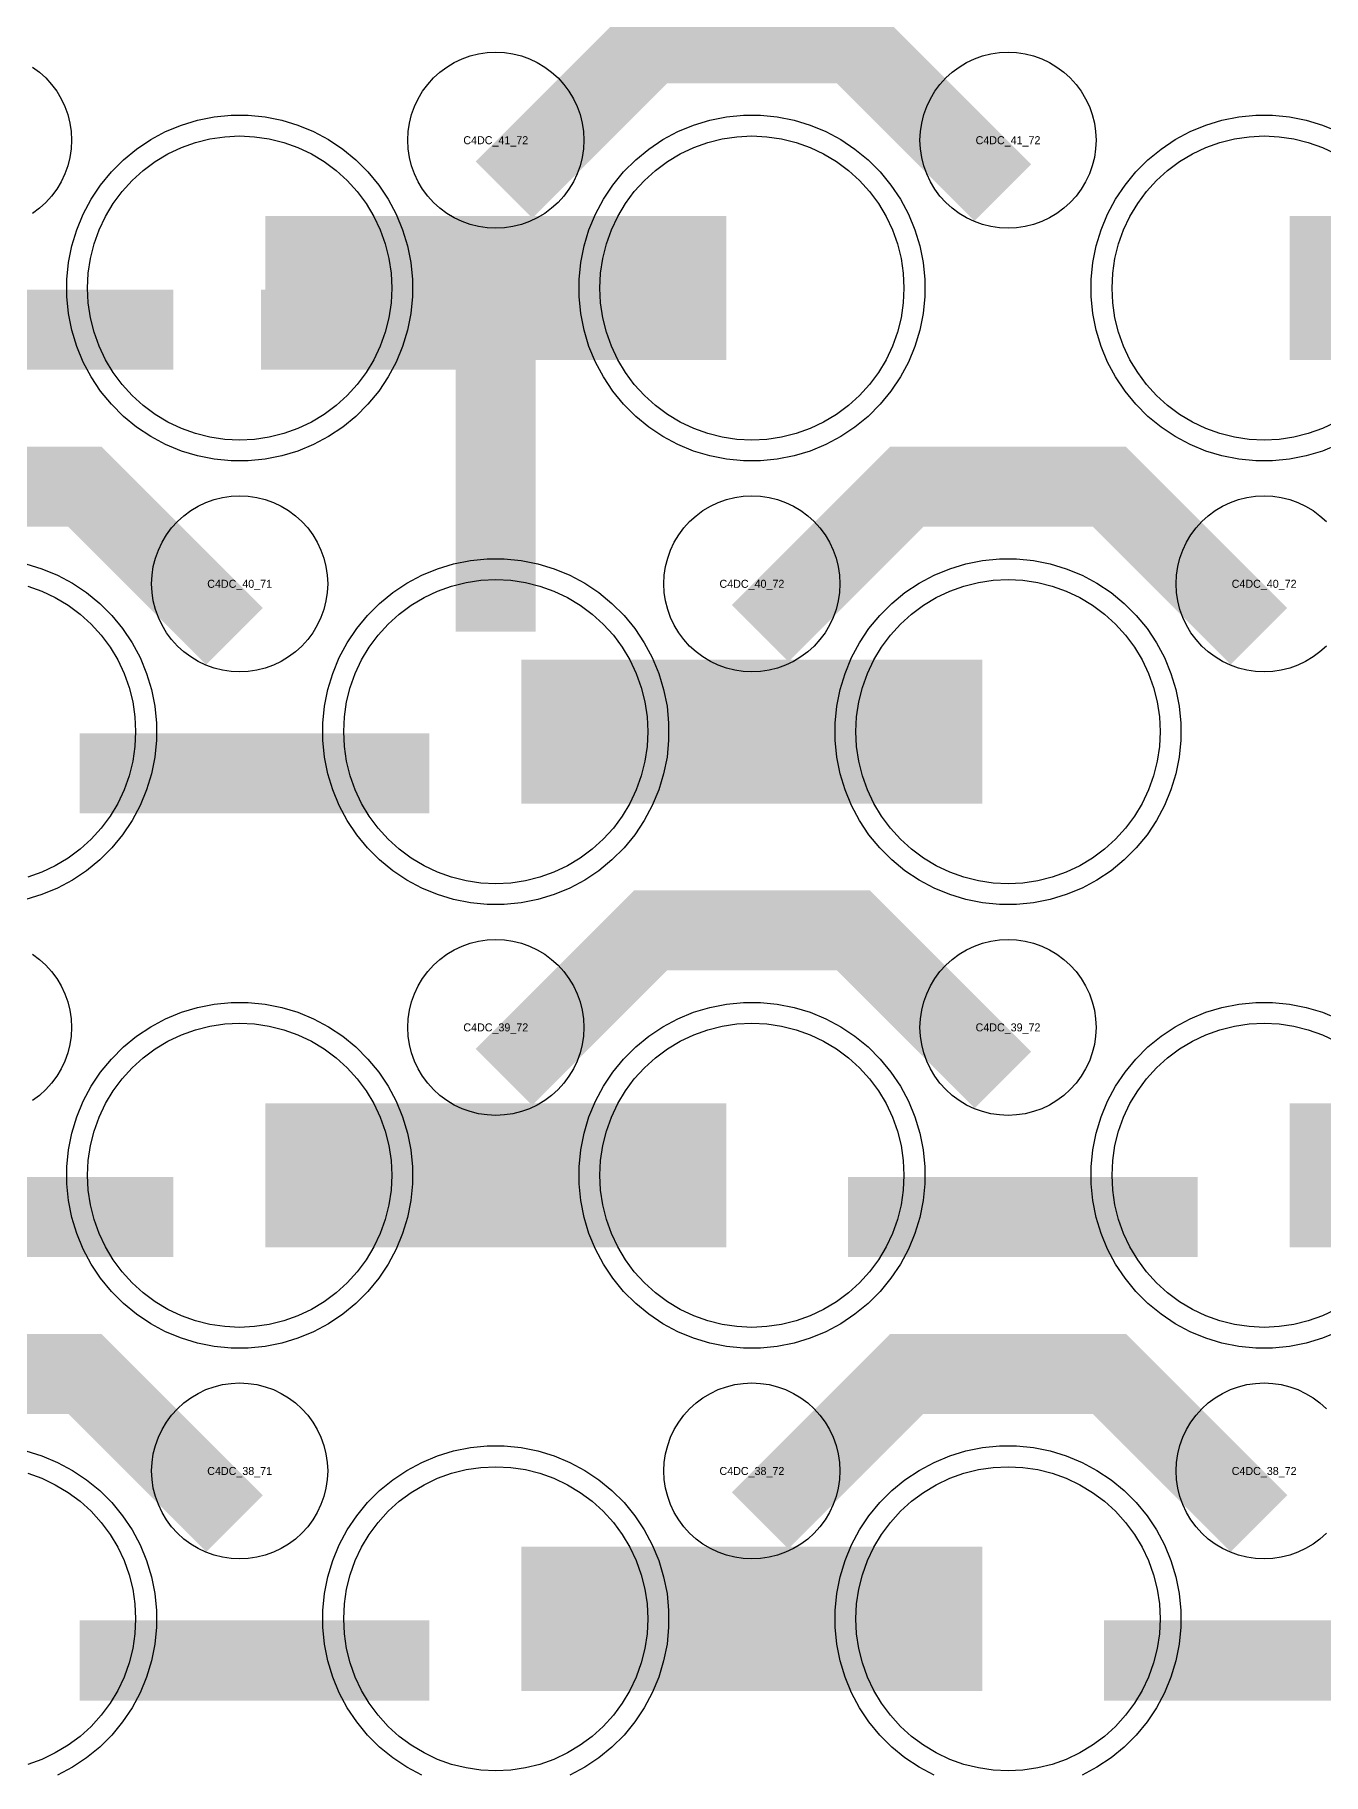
# Model space of a CAD drawing. Extents: x -11880 to 11880, y -14992 to 14992.
# Drawn here: x 10896 to 11298, y -9623 to -9079 of the extents above; entities that cross this region are included whole.
import ezdxf
from ezdxf.enums import TextEntityAlignment as Align

# ---------------------------------------------------------------- set-up
doc = ezdxf.new("R2010")
doc.units = 0
doc.header["$MEASUREMENT"] = 0
for name, color, linetype in [('GDS_775_DT_237', 138, 'CONTINUOUS'), ('RDL1_FS', 34, 'CONTINUOUS'), ('RDL_BS', 160, 'CONTINUOUS')]:
    doc.layers.add(name, color=color, linetype=linetype)

msp = doc.modelspace()

# ---------------------------------------------------------------- linework, layer by layer
at = {"layer": 'RDL1_FS'}
for points in [[(10960, -9205.944), (10955.343, -9205.715), (10950.732, -9205.031), (10946.209, -9203.899), (10941.819, -9202.327), (10937.605, -9200.335), (10933.605, -9197.937), (10929.86, -9195.159), (10926.406, -9192.029), (10923.276, -9188.575), (10920.498, -9184.83), (10918.1, -9180.83), (10916.108, -9176.616), (10914.536, -9172.226), (10913.404, -9167.703), (10912.72, -9163.092), (10912.491, -9158.435), (10912.72, -9153.778), (10913.404, -9149.167), (10914.536, -9144.644), (10916.108, -9140.254), (10918.1, -9136.04), (10920.498, -9132.04), (10923.276, -9128.295), (10926.406, -9124.841), (10929.86, -9121.711), (10933.605, -9118.933), (10937.605, -9116.535), (10941.819, -9114.543), (10946.209, -9112.971), (10950.732, -9111.839), (10955.343, -9111.155), (10960, -9110.926), (10964.657, -9111.155), (10969.268, -9111.839), (10973.791, -9112.971), (10978.181, -9114.543), (10982.395, -9116.535), (10986.395, -9118.933), (10990.14, -9121.711), (10993.594, -9124.841), (10996.724, -9128.295), (10999.502, -9132.04), (11001.9, -9136.04), (11003.892, -9140.254), (11005.464, -9144.644), (11006.596, -9149.167), (11007.28, -9153.778), (11007.509, -9158.435), (11007.28, -9163.092), (11006.596, -9167.703), (11005.464, -9172.226), (11003.892, -9176.616), (11001.9, -9180.83), (10999.502, -9184.83), (10996.724, -9188.575), (10993.594, -9192.029), (10990.14, -9195.159), (10986.395, -9197.937), (10982.395, -9200.335), (10978.181, -9202.327), (10973.791, -9203.899), (10969.268, -9205.031), (10964.657, -9205.715)], [(11120, -9205.944), (11115.343, -9205.715), (11110.732, -9205.031), (11106.209, -9203.899), (11101.819, -9202.327), (11097.605, -9200.335), (11093.605, -9197.937), (11089.86, -9195.159), (11086.406, -9192.029), (11083.276, -9188.575), (11080.498, -9184.83), (11078.1, -9180.83), (11076.108, -9176.616), (11074.536, -9172.226), (11073.404, -9167.703), (11072.72, -9163.092), (11072.491, -9158.435), (11072.72, -9153.778), (11073.404, -9149.167), (11074.536, -9144.644), (11076.108, -9140.254), (11078.1, -9136.04), (11080.498, -9132.04), (11083.276, -9128.295), (11086.406, -9124.841), (11089.86, -9121.711), (11093.605, -9118.933), (11097.605, -9116.535), (11101.819, -9114.543), (11106.209, -9112.971), (11110.732, -9111.839), (11115.343, -9111.155), (11120, -9110.926), (11124.657, -9111.155), (11129.268, -9111.839), (11133.791, -9112.971), (11138.181, -9114.543), (11142.395, -9116.535), (11146.395, -9118.933), (11150.14, -9121.711), (11153.594, -9124.841), (11156.724, -9128.295), (11159.502, -9132.04), (11161.9, -9136.04), (11163.892, -9140.254), (11165.464, -9144.644), (11166.596, -9149.167), (11167.28, -9153.778), (11167.509, -9158.435), (11167.28, -9163.092), (11166.596, -9167.703), (11165.464, -9172.226), (11163.892, -9176.616), (11161.9, -9180.83), (11159.502, -9184.83), (11156.724, -9188.575), (11153.594, -9192.029), (11150.14, -9195.159), (11146.395, -9197.937), (11142.395, -9200.335), (11138.181, -9202.327), (11133.791, -9203.899), (11129.268, -9205.031), (11124.657, -9205.715)], [(11040, -9344.509), (11035.343, -9344.28), (11030.732, -9343.596), (11026.209, -9342.464), (11021.819, -9340.892), (11017.605, -9338.9), (11013.605, -9336.502), (11009.86, -9333.724), (11006.406, -9330.594), (11003.276, -9327.14), (11000.498, -9323.395), (10998.1, -9319.395), (10996.108, -9315.181), (10994.536, -9310.791), (10993.404, -9306.268), (10992.72, -9301.657), (10992.491, -9297), (10992.72, -9292.343), (10993.404, -9287.732), (10994.536, -9283.209), (10996.108, -9278.819), (10998.1, -9274.605), (11000.498, -9270.605), (11003.276, -9266.86), (11006.406, -9263.406), (11009.86, -9260.276), (11013.605, -9257.498), (11017.605, -9255.1), (11021.819, -9253.108), (11026.209, -9251.536), (11030.732, -9250.404), (11035.343, -9249.72), (11040, -9249.491), (11044.657, -9249.72), (11049.268, -9250.404), (11053.791, -9251.536), (11058.181, -9253.108), (11062.395, -9255.1), (11066.395, -9257.498), (11070.14, -9260.276), (11073.594, -9263.406), (11076.724, -9266.86), (11079.502, -9270.605), (11081.9, -9274.605), (11083.892, -9278.819), (11085.464, -9283.209), (11086.596, -9287.732), (11087.28, -9292.343), (11087.509, -9297), (11087.28, -9301.657), (11086.596, -9306.268), (11085.464, -9310.791), (11083.892, -9315.181), (11081.9, -9319.395), (11079.502, -9323.395), (11076.724, -9327.14), (11073.594, -9330.594), (11070.14, -9333.724), (11066.395, -9336.502), (11062.395, -9338.9), (11058.181, -9340.892), (11053.791, -9342.464), (11049.268, -9343.596), (11044.657, -9344.28)], [(11200, -9344.509), (11195.343, -9344.28), (11190.732, -9343.596), (11186.209, -9342.464), (11181.819, -9340.892), (11177.605, -9338.9), (11173.605, -9336.502), (11169.86, -9333.724), (11166.406, -9330.594), (11163.276, -9327.14), (11160.498, -9323.395), (11158.1, -9319.395), (11156.108, -9315.181), (11154.536, -9310.791), (11153.404, -9306.268), (11152.72, -9301.657), (11152.491, -9297), (11152.72, -9292.343), (11153.404, -9287.732), (11154.536, -9283.209), (11156.108, -9278.819), (11158.1, -9274.605), (11160.498, -9270.605), (11163.276, -9266.86), (11166.406, -9263.406), (11169.86, -9260.276), (11173.605, -9257.498), (11177.605, -9255.1), (11181.819, -9253.108), (11186.209, -9251.536), (11190.732, -9250.404), (11195.343, -9249.72), (11200, -9249.491), (11204.657, -9249.72), (11209.268, -9250.404), (11213.791, -9251.536), (11218.181, -9253.108), (11222.395, -9255.1), (11226.395, -9257.498), (11230.14, -9260.276), (11233.594, -9263.406), (11236.724, -9266.86), (11239.502, -9270.605), (11241.9, -9274.605), (11243.892, -9278.819), (11245.464, -9283.209), (11246.596, -9287.732), (11247.28, -9292.343), (11247.509, -9297), (11247.28, -9301.657), (11246.596, -9306.268), (11245.464, -9310.791), (11243.892, -9315.181), (11241.9, -9319.395), (11239.502, -9323.395), (11236.724, -9327.14), (11233.594, -9330.594), (11230.14, -9333.724), (11226.395, -9336.502), (11222.395, -9338.9), (11218.181, -9340.892), (11213.791, -9342.464), (11209.268, -9343.596), (11204.657, -9344.28)]]:
    msp.add_lwpolyline(points, close=True, dxfattribs=at)
at = {"layer": 'RDL1_FS', "color": 241, "true_color": 0xf7abae}
for points in [[(11302.395, -9200.335), (11298.181, -9202.327), (11293.791, -9203.899), (11289.268, -9205.031), (11284.657, -9205.715), (11280, -9205.944), (11275.343, -9205.715), (11270.732, -9205.031), (11266.209, -9203.899), (11261.819, -9202.327), (11257.605, -9200.335), (11253.605, -9197.937), (11249.86, -9195.159), (11246.406, -9192.029), (11243.276, -9188.575), (11240.498, -9184.83), (11238.1, -9180.83), (11236.108, -9176.616), (11234.536, -9172.226), (11233.404, -9167.703), (11232.72, -9163.092), (11232.491, -9158.435), (11232.72, -9153.778), (11233.404, -9149.167), (11234.536, -9144.644), (11236.108, -9140.254), (11238.1, -9136.04), (11240.498, -9132.04), (11243.276, -9128.295), (11246.406, -9124.841), (11249.86, -9121.711), (11253.605, -9118.933), (11257.605, -9116.535), (11261.819, -9114.543), (11266.209, -9112.971), (11270.732, -9111.839), (11275.343, -9111.155), (11280, -9110.926), (11284.657, -9111.155), (11289.268, -9111.839), (11293.791, -9112.971), (11298.181, -9114.543), (11302.395, -9116.535)], [(11302.395, -9477.465), (11298.181, -9479.457), (11293.791, -9481.029), (11289.268, -9482.161), (11284.657, -9482.845), (11280, -9483.074), (11275.343, -9482.845), (11270.732, -9482.161), (11266.209, -9481.029), (11261.819, -9479.457), (11257.605, -9477.465), (11253.605, -9475.067), (11249.86, -9472.289), (11246.406, -9469.159), (11243.276, -9465.705), (11240.498, -9461.96), (11238.1, -9457.96), (11236.108, -9453.746), (11234.536, -9449.356), (11233.404, -9444.833), (11232.72, -9440.222), (11232.491, -9435.565), (11232.72, -9430.908), (11233.404, -9426.297), (11234.536, -9421.774), (11236.108, -9417.384), (11238.1, -9413.17), (11240.498, -9409.17), (11243.276, -9405.425), (11246.406, -9401.971), (11249.86, -9398.841), (11253.605, -9396.063), (11257.605, -9393.665), (11261.819, -9391.673), (11266.209, -9390.101), (11270.732, -9388.969), (11275.343, -9388.285), (11280, -9388.056), (11284.657, -9388.285), (11289.268, -9388.969), (11293.791, -9390.101), (11298.181, -9391.673), (11302.395, -9393.665)], [(10893.791, -9528.666), (10898.181, -9530.238), (10902.395, -9532.23), (10906.395, -9534.628), (10910.14, -9537.406), (10913.594, -9540.536), (10916.724, -9543.99), (10919.502, -9547.735), (10921.9, -9551.735), (10923.892, -9555.949), (10925.464, -9560.339), (10926.596, -9564.862), (10927.28, -9569.473), (10927.509, -9574.13), (10927.28, -9578.787), (10926.596, -9583.398), (10925.464, -9587.921), (10923.892, -9592.311), (10921.9, -9596.525), (10919.502, -9600.525), (10916.724, -9604.27), (10913.594, -9607.724), (10910.14, -9610.854), (10906.395, -9613.632), (10902.395, -9616.03), (10898.181, -9618.022), (10893.791, -9619.594)]]:
    msp.add_lwpolyline(points, dxfattribs=at)
at = {"layer": 'RDL1_FS'}
for points in [[(10968.002, -9158.435, 45, 45, 0), (11040.002, -9158.435, 45, 45, 0)], [(11040.002, -9158.435, 45, 45, 0), (11112.002, -9158.435, 45, 45, 0)], [(11048.002, -9297, 45, 45, 0), (11120.002, -9297, 45, 45, 0)], [(11120.002, -9297, 45, 45, 0), (11192.002, -9297, 45, 45, 0)]]:
    msp.add_lwpolyline(points, format="xyseb", dxfattribs=at)
at = {"layer": 'RDL1_FS', "color": 241, "true_color": 0xf7abae}
for points in [[(11288.002, -9158.435, 45, 45, 0), (11360.002, -9158.435, 45, 45, 0)], [(10968.002, -9435.565, 45, 45, 0), (11040.002, -9435.565, 45, 45, 0)], [(11040.002, -9435.565, 45, 45, 0), (11112.002, -9435.565, 45, 45, 0)], [(11288.002, -9435.565, 45, 45, 0), (11360.002, -9435.565, 45, 45, 0)], [(11048.002, -9574.13, 45, 45, 0), (11120.002, -9574.13, 45, 45, 0)], [(11120.002, -9574.13, 45, 45, 0), (11192.002, -9574.13, 45, 45, 0)]]:
    msp.add_lwpolyline(points, format="xyseb", dxfattribs=at)
at = {"layer": 'RDL1_FS'}
msp.add_lwpolyline([(10893.791, -9251.536), (10898.181, -9253.108), (10902.395, -9255.1), (10906.395, -9257.498), (10910.14, -9260.276), (10913.594, -9263.406), (10916.724, -9266.86), (10919.502, -9270.605), (10921.9, -9274.605), (10923.892, -9278.819), (10925.464, -9283.209), (10926.596, -9287.732), (10927.28, -9292.343), (10927.509, -9297), (10927.28, -9301.657), (10926.596, -9306.268), (10925.464, -9310.791), (10923.892, -9315.181), (10921.9, -9319.395), (10919.502, -9323.395), (10916.724, -9327.14), (10913.594, -9330.594), (10910.14, -9333.724), (10906.395, -9336.502), (10902.395, -9338.9), (10898.181, -9340.892), (10893.791, -9342.464)], dxfattribs=at)
at = {"layer": 'RDL1_FS', "color": 241, "true_color": 0xf7abae}
for points in [[(10960, -9483.074), (10955.343, -9482.845), (10950.732, -9482.161), (10946.209, -9481.029), (10941.819, -9479.457), (10937.605, -9477.465), (10933.605, -9475.067), (10929.86, -9472.289), (10926.406, -9469.159), (10923.276, -9465.705), (10920.498, -9461.96), (10918.1, -9457.96), (10916.108, -9453.746), (10914.536, -9449.356), (10913.404, -9444.833), (10912.72, -9440.222), (10912.491, -9435.565), (10912.72, -9430.908), (10913.404, -9426.297), (10914.536, -9421.774), (10916.108, -9417.384), (10918.1, -9413.17), (10920.498, -9409.17), (10923.276, -9405.425), (10926.406, -9401.971), (10929.86, -9398.841), (10933.605, -9396.063), (10937.605, -9393.665), (10941.819, -9391.673), (10946.209, -9390.101), (10950.732, -9388.969), (10955.343, -9388.285), (10960, -9388.056), (10964.657, -9388.285), (10969.268, -9388.969), (10973.791, -9390.101), (10978.181, -9391.673), (10982.395, -9393.665), (10986.395, -9396.063), (10990.14, -9398.841), (10993.594, -9401.971), (10996.724, -9405.425), (10999.502, -9409.17), (11001.9, -9413.17), (11003.892, -9417.384), (11005.464, -9421.774), (11006.596, -9426.297), (11007.28, -9430.908), (11007.509, -9435.565), (11007.28, -9440.222), (11006.596, -9444.833), (11005.464, -9449.356), (11003.892, -9453.746), (11001.9, -9457.96), (10999.502, -9461.96), (10996.724, -9465.705), (10993.594, -9469.159), (10990.14, -9472.289), (10986.395, -9475.067), (10982.395, -9477.465), (10978.181, -9479.457), (10973.791, -9481.029), (10969.268, -9482.161), (10964.657, -9482.845)], [(11120, -9483.074), (11115.343, -9482.845), (11110.732, -9482.161), (11106.209, -9481.029), (11101.819, -9479.457), (11097.605, -9477.465), (11093.605, -9475.067), (11089.86, -9472.289), (11086.406, -9469.159), (11083.276, -9465.705), (11080.498, -9461.96), (11078.1, -9457.96), (11076.108, -9453.746), (11074.536, -9449.356), (11073.404, -9444.833), (11072.72, -9440.222), (11072.491, -9435.565), (11072.72, -9430.908), (11073.404, -9426.297), (11074.536, -9421.774), (11076.108, -9417.384), (11078.1, -9413.17), (11080.498, -9409.17), (11083.276, -9405.425), (11086.406, -9401.971), (11089.86, -9398.841), (11093.605, -9396.063), (11097.605, -9393.665), (11101.819, -9391.673), (11106.209, -9390.101), (11110.732, -9388.969), (11115.343, -9388.285), (11120, -9388.056), (11124.657, -9388.285), (11129.268, -9388.969), (11133.791, -9390.101), (11138.181, -9391.673), (11142.395, -9393.665), (11146.395, -9396.063), (11150.14, -9398.841), (11153.594, -9401.971), (11156.724, -9405.425), (11159.502, -9409.17), (11161.9, -9413.17), (11163.892, -9417.384), (11165.464, -9421.774), (11166.596, -9426.297), (11167.28, -9430.908), (11167.509, -9435.565), (11167.28, -9440.222), (11166.596, -9444.833), (11165.464, -9449.356), (11163.892, -9453.746), (11161.9, -9457.96), (11159.502, -9461.96), (11156.724, -9465.705), (11153.594, -9469.159), (11150.14, -9472.289), (11146.395, -9475.067), (11142.395, -9477.465), (11138.181, -9479.457), (11133.791, -9481.029), (11129.268, -9482.161), (11124.657, -9482.845)], [(11040, -9621.639), (11035.343, -9621.41), (11030.732, -9620.726), (11026.209, -9619.594), (11021.819, -9618.022), (11017.605, -9616.03), (11013.605, -9613.632), (11009.86, -9610.854), (11006.406, -9607.724), (11003.276, -9604.27), (11000.498, -9600.525), (10998.1, -9596.525), (10996.108, -9592.311), (10994.536, -9587.921), (10993.404, -9583.398), (10992.72, -9578.787), (10992.491, -9574.13), (10992.72, -9569.473), (10993.404, -9564.862), (10994.536, -9560.339), (10996.108, -9555.949), (10998.1, -9551.735), (11000.498, -9547.735), (11003.276, -9543.99), (11006.406, -9540.536), (11009.86, -9537.406), (11013.605, -9534.628), (11017.605, -9532.23), (11021.819, -9530.238), (11026.209, -9528.666), (11030.732, -9527.534), (11035.343, -9526.85), (11040, -9526.621), (11044.657, -9526.85), (11049.268, -9527.534), (11053.791, -9528.666), (11058.181, -9530.238), (11062.395, -9532.23), (11066.395, -9534.628), (11070.14, -9537.406), (11073.594, -9540.536), (11076.724, -9543.99), (11079.502, -9547.735), (11081.9, -9551.735), (11083.892, -9555.949), (11085.464, -9560.339), (11086.596, -9564.862), (11087.28, -9569.473), (11087.509, -9574.13), (11087.28, -9578.787), (11086.596, -9583.398), (11085.464, -9587.921), (11083.892, -9592.311), (11081.9, -9596.525), (11079.502, -9600.525), (11076.724, -9604.27), (11073.594, -9607.724), (11070.14, -9610.854), (11066.395, -9613.632), (11062.395, -9616.03), (11058.181, -9618.022), (11053.791, -9619.594), (11049.268, -9620.726), (11044.657, -9621.41)], [(11200, -9621.639), (11195.343, -9621.41), (11190.732, -9620.726), (11186.209, -9619.594), (11181.819, -9618.022), (11177.605, -9616.03), (11173.605, -9613.632), (11169.86, -9610.854), (11166.406, -9607.724), (11163.276, -9604.27), (11160.498, -9600.525), (11158.1, -9596.525), (11156.108, -9592.311), (11154.536, -9587.921), (11153.404, -9583.398), (11152.72, -9578.787), (11152.491, -9574.13), (11152.72, -9569.473), (11153.404, -9564.862), (11154.536, -9560.339), (11156.108, -9555.949), (11158.1, -9551.735), (11160.498, -9547.735), (11163.276, -9543.99), (11166.406, -9540.536), (11169.86, -9537.406), (11173.605, -9534.628), (11177.605, -9532.23), (11181.819, -9530.238), (11186.209, -9528.666), (11190.732, -9527.534), (11195.343, -9526.85), (11200, -9526.621), (11204.657, -9526.85), (11209.268, -9527.534), (11213.791, -9528.666), (11218.181, -9530.238), (11222.395, -9532.23), (11226.395, -9534.628), (11230.14, -9537.406), (11233.594, -9540.536), (11236.724, -9543.99), (11239.502, -9547.735), (11241.9, -9551.735), (11243.892, -9555.949), (11245.464, -9560.339), (11246.596, -9564.862), (11247.28, -9569.473), (11247.509, -9574.13), (11247.28, -9578.787), (11246.596, -9583.398), (11245.464, -9587.921), (11243.892, -9592.311), (11241.9, -9596.525), (11239.502, -9600.525), (11236.724, -9604.27), (11233.594, -9607.724), (11230.14, -9610.854), (11226.395, -9613.632), (11222.395, -9616.03), (11218.181, -9618.022), (11213.791, -9619.594), (11209.268, -9620.726), (11204.657, -9621.41)]]:
    msp.add_lwpolyline(points, close=True, dxfattribs=at)
at = {"layer": 'RDL_BS'}
for points in [[(11042.562, -9127.749, 25, 25, 0), (11088.377, -9081.934, 25, 25, 0), (11121.93, -9081.934, 25, 25, 0)], [(11198.401, -9128.648, 25, 25, 0), (11151.687, -9081.934, 25, 25, 0), (11121.929, -9081.934, 25, 25, 0)], [(11040, -9265.735, 25, 25, 0), (11040, -9158.958, 25, 25, 0)], [(11040, -9265.735, 25, 25, 0), (11040, -9158.958, 25, 25, 0)], [(10830.016, -9171.448, 25, 25, 0), (10939.281, -9171.448, 25, 25, 0)], [(11052.5, -9171.458, 25, 25, 0), (10966.667, -9171.458, 25, 25, 0)], [(11052.5, -9171.458, 25, 25, 0), (10987.833, -9171.458, 25, 25, 0)], [(10958.401, -9267.213, 25, 25, 0), (10911.687, -9220.499, 25, 25, 0), (10881.929, -9220.499, 25, 25, 0)], [(11122.562, -9266.314, 25, 25, 0), (11168.377, -9220.499, 25, 25, 0), (11201.93, -9220.499, 25, 25, 0)], [(11278.401, -9267.213, 25, 25, 0), (11231.687, -9220.499, 25, 25, 0), (11201.929, -9220.499, 25, 25, 0)], [(10910.016, -9310.013, 25, 25, 0), (11019.281, -9310.013, 25, 25, 0)], [(11042.562, -9404.879, 25, 25, 0), (11088.377, -9359.064, 25, 25, 0), (11121.93, -9359.064, 25, 25, 0)], [(11198.401, -9405.778, 25, 25, 0), (11151.687, -9359.064, 25, 25, 0), (11121.929, -9359.064, 25, 25, 0)], [(10958.401, -9544.343, 25, 25, 0), (10911.687, -9497.629, 25, 25, 0), (10881.929, -9497.629, 25, 25, 0)], [(11122.562, -9543.444, 25, 25, 0), (11168.377, -9497.629, 25, 25, 0), (11201.93, -9497.629, 25, 25, 0)], [(11278.401, -9544.343, 25, 25, 0), (11231.687, -9497.629, 25, 25, 0), (11201.929, -9497.629, 25, 25, 0)]]:
    msp.add_lwpolyline(points, format="xyseb", dxfattribs=at)
for points in [[(11040, -9139.741), (11037.307, -9139.609), (11034.635, -9139.213), (11032.016, -9138.556), (11029.481, -9137.649), (11027.044, -9136.497), (11024.72, -9135.104), (11022.557, -9133.501), (11020.558, -9131.689), (11018.746, -9129.69), (11017.143, -9127.527), (11015.75, -9125.203), (11014.598, -9122.766), (11013.691, -9120.231), (11013.034, -9117.612), (11012.638, -9114.94), (11012.506, -9112.247), (11012.638, -9109.554), (11013.034, -9106.882), (11013.691, -9104.263), (11014.598, -9101.728), (11015.75, -9099.291), (11017.143, -9096.967), (11018.746, -9094.804), (11020.558, -9092.805), (11022.557, -9090.993), (11024.72, -9089.39), (11027.044, -9087.997), (11029.481, -9086.845), (11032.016, -9085.938), (11034.635, -9085.281), (11037.307, -9084.885), (11040, -9084.753), (11042.693, -9084.885), (11045.365, -9085.281), (11047.984, -9085.938), (11050.519, -9086.845), (11052.956, -9087.997), (11055.28, -9089.39), (11057.443, -9090.993), (11059.442, -9092.805), (11061.254, -9094.804), (11062.857, -9096.967), (11064.25, -9099.291), (11065.402, -9101.728), (11066.309, -9104.263), (11066.966, -9106.882), (11067.362, -9109.554), (11067.494, -9112.247), (11067.362, -9114.94), (11066.966, -9117.612), (11066.309, -9120.231), (11065.402, -9122.766), (11064.25, -9125.203), (11062.857, -9127.527), (11061.254, -9129.69), (11059.442, -9131.689), (11057.443, -9133.501), (11055.28, -9135.104), (11052.956, -9136.497), (11050.519, -9137.649), (11047.984, -9138.556), (11045.365, -9139.213), (11042.693, -9139.609)], [(11200, -9139.741), (11197.307, -9139.609), (11194.635, -9139.213), (11192.016, -9138.556), (11189.481, -9137.649), (11187.044, -9136.497), (11184.72, -9135.104), (11182.557, -9133.501), (11180.558, -9131.689), (11178.746, -9129.69), (11177.143, -9127.527), (11175.75, -9125.203), (11174.598, -9122.766), (11173.691, -9120.231), (11173.034, -9117.612), (11172.638, -9114.94), (11172.506, -9112.247), (11172.638, -9109.554), (11173.034, -9106.882), (11173.691, -9104.263), (11174.598, -9101.728), (11175.75, -9099.291), (11177.143, -9096.967), (11178.746, -9094.804), (11180.558, -9092.805), (11182.557, -9090.993), (11184.72, -9089.39), (11187.044, -9087.997), (11189.481, -9086.845), (11192.016, -9085.938), (11194.635, -9085.281), (11197.307, -9084.885), (11200, -9084.753), (11202.693, -9084.885), (11205.365, -9085.281), (11207.984, -9085.938), (11210.519, -9086.845), (11212.956, -9087.997), (11215.28, -9089.39), (11217.443, -9090.993), (11219.442, -9092.805), (11221.254, -9094.804), (11222.857, -9096.967), (11224.25, -9099.291), (11225.402, -9101.728), (11226.309, -9104.263), (11226.966, -9106.882), (11227.362, -9109.554), (11227.494, -9112.247), (11227.362, -9114.94), (11226.966, -9117.612), (11226.309, -9120.231), (11225.402, -9122.766), (11224.25, -9125.203), (11222.857, -9127.527), (11221.254, -9129.69), (11219.442, -9131.689), (11217.443, -9133.501), (11215.28, -9135.104), (11212.956, -9136.497), (11210.519, -9137.649), (11207.984, -9138.556), (11205.365, -9139.213), (11202.693, -9139.609)], [(10957.356, -9212.435), (10952.062, -9211.918), (10946.835, -9210.872), (10941.795, -9209.341), (10936.885, -9207.31), (10932.223, -9204.818), (10927.809, -9201.871), (10923.708, -9198.509), (10919.926, -9194.727), (10916.564, -9190.626), (10913.617, -9186.212), (10911.125, -9181.55), (10909.094, -9176.64), (10907.563, -9171.6), (10906.517, -9166.373), (10906, -9161.079), (10906, -9155.791), (10906.517, -9150.497), (10907.563, -9145.27), (10909.094, -9140.23), (10911.125, -9135.32), (10913.617, -9130.658), (10916.564, -9126.244), (10919.926, -9122.143), (10923.708, -9118.361), (10927.809, -9114.999), (10932.223, -9112.052), (10936.885, -9109.56), (10941.795, -9107.529), (10946.835, -9105.998), (10952.062, -9104.952), (10957.356, -9104.435), (10962.644, -9104.435), (10967.938, -9104.952), (10973.165, -9105.998), (10978.205, -9107.529), (10983.115, -9109.56), (10987.777, -9112.052), (10992.191, -9114.999), (10996.292, -9118.361), (11000.074, -9122.143), (11003.436, -9126.244), (11006.383, -9130.658), (11008.875, -9135.32), (11010.906, -9140.23), (11012.437, -9145.27), (11013.483, -9150.497), (11014, -9155.791), (11014, -9161.079), (11013.483, -9166.373), (11012.437, -9171.6), (11010.906, -9176.64), (11008.875, -9181.55), (11006.383, -9186.212), (11003.436, -9190.626), (11000.074, -9194.727), (10996.292, -9198.509), (10992.191, -9201.871), (10987.777, -9204.818), (10983.115, -9207.31), (10978.205, -9209.341), (10973.165, -9210.872), (10967.938, -9211.918), (10962.644, -9212.435)], [(11117.356, -9212.435), (11112.062, -9211.918), (11106.835, -9210.872), (11101.795, -9209.341), (11096.885, -9207.31), (11092.223, -9204.818), (11087.809, -9201.871), (11083.708, -9198.509), (11079.926, -9194.727), (11076.564, -9190.626), (11073.617, -9186.212), (11071.125, -9181.55), (11069.094, -9176.64), (11067.563, -9171.6), (11066.517, -9166.373), (11066, -9161.079), (11066, -9155.791), (11066.517, -9150.497), (11067.563, -9145.27), (11069.094, -9140.23), (11071.125, -9135.32), (11073.617, -9130.658), (11076.564, -9126.244), (11079.926, -9122.143), (11083.708, -9118.361), (11087.809, -9114.999), (11092.223, -9112.052), (11096.885, -9109.56), (11101.795, -9107.529), (11106.835, -9105.998), (11112.062, -9104.952), (11117.356, -9104.435), (11122.644, -9104.435), (11127.938, -9104.952), (11133.165, -9105.998), (11138.205, -9107.529), (11143.115, -9109.56), (11147.777, -9112.052), (11152.191, -9114.999), (11156.292, -9118.361), (11160.074, -9122.143), (11163.436, -9126.244), (11166.383, -9130.658), (11168.875, -9135.32), (11170.906, -9140.23), (11172.437, -9145.27), (11173.483, -9150.497), (11174, -9155.791), (11174, -9161.079), (11173.483, -9166.373), (11172.437, -9171.6), (11170.906, -9176.64), (11168.875, -9181.55), (11166.383, -9186.212), (11163.436, -9190.626), (11160.074, -9194.727), (11156.292, -9198.509), (11152.191, -9201.871), (11147.777, -9204.818), (11143.115, -9207.31), (11138.205, -9209.341), (11133.165, -9210.872), (11127.938, -9211.918), (11122.644, -9212.435)], [(10960, -9278.306), (10957.307, -9278.174), (10954.635, -9277.778), (10952.016, -9277.121), (10949.481, -9276.214), (10947.044, -9275.062), (10944.72, -9273.669), (10942.557, -9272.066), (10940.558, -9270.254), (10938.746, -9268.255), (10937.143, -9266.092), (10935.75, -9263.768), (10934.598, -9261.331), (10933.691, -9258.796), (10933.034, -9256.177), (10932.638, -9253.505), (10932.506, -9250.812), (10932.638, -9248.119), (10933.034, -9245.447), (10933.691, -9242.828), (10934.598, -9240.293), (10935.75, -9237.856), (10937.143, -9235.532), (10938.746, -9233.369), (10940.558, -9231.37), (10942.557, -9229.558), (10944.72, -9227.955), (10947.044, -9226.562), (10949.481, -9225.41), (10952.016, -9224.503), (10954.635, -9223.846), (10957.307, -9223.45), (10960, -9223.318), (10962.693, -9223.45), (10965.365, -9223.846), (10967.984, -9224.503), (10970.519, -9225.41), (10972.956, -9226.562), (10975.28, -9227.955), (10977.443, -9229.558), (10979.442, -9231.37), (10981.254, -9233.369), (10982.857, -9235.532), (10984.25, -9237.856), (10985.402, -9240.293), (10986.309, -9242.828), (10986.966, -9245.447), (10987.362, -9248.119), (10987.494, -9250.812), (10987.362, -9253.505), (10986.966, -9256.177), (10986.309, -9258.796), (10985.402, -9261.331), (10984.25, -9263.768), (10982.857, -9266.092), (10981.254, -9268.255), (10979.442, -9270.254), (10977.443, -9272.066), (10975.28, -9273.669), (10972.956, -9275.062), (10970.519, -9276.214), (10967.984, -9277.121), (10965.365, -9277.778), (10962.693, -9278.174)], [(11120, -9278.306), (11117.307, -9278.174), (11114.635, -9277.778), (11112.016, -9277.121), (11109.481, -9276.214), (11107.044, -9275.062), (11104.72, -9273.669), (11102.557, -9272.066), (11100.558, -9270.254), (11098.746, -9268.255), (11097.143, -9266.092), (11095.75, -9263.768), (11094.598, -9261.331), (11093.691, -9258.796), (11093.034, -9256.177), (11092.638, -9253.505), (11092.506, -9250.812), (11092.638, -9248.119), (11093.034, -9245.447), (11093.691, -9242.828), (11094.598, -9240.293), (11095.75, -9237.856), (11097.143, -9235.532), (11098.746, -9233.369), (11100.558, -9231.37), (11102.557, -9229.558), (11104.72, -9227.955), (11107.044, -9226.562), (11109.481, -9225.41), (11112.016, -9224.503), (11114.635, -9223.846), (11117.307, -9223.45), (11120, -9223.318), (11122.693, -9223.45), (11125.365, -9223.846), (11127.984, -9224.503), (11130.519, -9225.41), (11132.956, -9226.562), (11135.28, -9227.955), (11137.443, -9229.558), (11139.442, -9231.37), (11141.254, -9233.369), (11142.857, -9235.532), (11144.25, -9237.856), (11145.402, -9240.293), (11146.309, -9242.828), (11146.966, -9245.447), (11147.362, -9248.119), (11147.494, -9250.812), (11147.362, -9253.505), (11146.966, -9256.177), (11146.309, -9258.796), (11145.402, -9261.331), (11144.25, -9263.768), (11142.857, -9266.092), (11141.254, -9268.255), (11139.442, -9270.254), (11137.443, -9272.066), (11135.28, -9273.669), (11132.956, -9275.062), (11130.519, -9276.214), (11127.984, -9277.121), (11125.365, -9277.778), (11122.693, -9278.174)], [(11037.356, -9351), (11032.062, -9350.483), (11026.835, -9349.437), (11021.795, -9347.906), (11016.885, -9345.875), (11012.223, -9343.383), (11007.809, -9340.436), (11003.708, -9337.074), (10999.926, -9333.292), (10996.564, -9329.191), (10993.617, -9324.777), (10991.125, -9320.115), (10989.094, -9315.205), (10987.563, -9310.165), (10986.517, -9304.938), (10986, -9299.644), (10986, -9294.356), (10986.517, -9289.062), (10987.563, -9283.835), (10989.094, -9278.795), (10991.125, -9273.885), (10993.617, -9269.223), (10996.564, -9264.809), (10999.926, -9260.708), (11003.708, -9256.926), (11007.809, -9253.564), (11012.223, -9250.617), (11016.885, -9248.125), (11021.795, -9246.094), (11026.835, -9244.563), (11032.062, -9243.517), (11037.356, -9243), (11042.644, -9243), (11047.938, -9243.517), (11053.165, -9244.563), (11058.205, -9246.094), (11063.115, -9248.125), (11067.777, -9250.617), (11072.191, -9253.564), (11076.292, -9256.926), (11080.074, -9260.708), (11083.436, -9264.809), (11086.383, -9269.223), (11088.875, -9273.885), (11090.906, -9278.795), (11092.437, -9283.835), (11093.483, -9289.062), (11094, -9294.356), (11094, -9299.644), (11093.483, -9304.938), (11092.437, -9310.165), (11090.906, -9315.205), (11088.875, -9320.115), (11086.383, -9324.777), (11083.436, -9329.191), (11080.074, -9333.292), (11076.292, -9337.074), (11072.191, -9340.436), (11067.777, -9343.383), (11063.115, -9345.875), (11058.205, -9347.906), (11053.165, -9349.437), (11047.938, -9350.483), (11042.644, -9351)], [(11197.356, -9351), (11192.062, -9350.483), (11186.835, -9349.437), (11181.795, -9347.906), (11176.885, -9345.875), (11172.223, -9343.383), (11167.809, -9340.436), (11163.708, -9337.074), (11159.926, -9333.292), (11156.564, -9329.191), (11153.617, -9324.777), (11151.125, -9320.115), (11149.094, -9315.205), (11147.563, -9310.165), (11146.517, -9304.938), (11146, -9299.644), (11146, -9294.356), (11146.517, -9289.062), (11147.563, -9283.835), (11149.094, -9278.795), (11151.125, -9273.885), (11153.617, -9269.223), (11156.564, -9264.809), (11159.926, -9260.708), (11163.708, -9256.926), (11167.809, -9253.564), (11172.223, -9250.617), (11176.885, -9248.125), (11181.795, -9246.094), (11186.835, -9244.563), (11192.062, -9243.517), (11197.356, -9243), (11202.644, -9243), (11207.938, -9243.517), (11213.165, -9244.563), (11218.205, -9246.094), (11223.115, -9248.125), (11227.777, -9250.617), (11232.191, -9253.564), (11236.292, -9256.926), (11240.074, -9260.708), (11243.436, -9264.809), (11246.383, -9269.223), (11248.875, -9273.885), (11250.906, -9278.795), (11252.437, -9283.835), (11253.483, -9289.062), (11254, -9294.356), (11254, -9299.644), (11253.483, -9304.938), (11252.437, -9310.165), (11250.906, -9315.205), (11248.875, -9320.115), (11246.383, -9324.777), (11243.436, -9329.191), (11240.074, -9333.292), (11236.292, -9337.074), (11232.191, -9340.436), (11227.777, -9343.383), (11223.115, -9345.875), (11218.205, -9347.906), (11213.165, -9349.437), (11207.938, -9350.483), (11202.644, -9351)], [(11040, -9416.871), (11037.307, -9416.739), (11034.635, -9416.343), (11032.016, -9415.686), (11029.481, -9414.779), (11027.044, -9413.627), (11024.72, -9412.234), (11022.557, -9410.631), (11020.558, -9408.819), (11018.746, -9406.82), (11017.143, -9404.657), (11015.75, -9402.333), (11014.598, -9399.896), (11013.691, -9397.361), (11013.034, -9394.742), (11012.638, -9392.07), (11012.506, -9389.377), (11012.638, -9386.684), (11013.034, -9384.012), (11013.691, -9381.393), (11014.598, -9378.858), (11015.75, -9376.421), (11017.143, -9374.097), (11018.746, -9371.934), (11020.558, -9369.935), (11022.557, -9368.123), (11024.72, -9366.52), (11027.044, -9365.127), (11029.481, -9363.975), (11032.016, -9363.068), (11034.635, -9362.411), (11037.307, -9362.015), (11040, -9361.883), (11042.693, -9362.015), (11045.365, -9362.411), (11047.984, -9363.068), (11050.519, -9363.975), (11052.956, -9365.127), (11055.28, -9366.52), (11057.443, -9368.123), (11059.442, -9369.935), (11061.254, -9371.934), (11062.857, -9374.097), (11064.25, -9376.421), (11065.402, -9378.858), (11066.309, -9381.393), (11066.966, -9384.012), (11067.362, -9386.684), (11067.494, -9389.377), (11067.362, -9392.07), (11066.966, -9394.742), (11066.309, -9397.361), (11065.402, -9399.896), (11064.25, -9402.333), (11062.857, -9404.657), (11061.254, -9406.82), (11059.442, -9408.819), (11057.443, -9410.631), (11055.28, -9412.234), (11052.956, -9413.627), (11050.519, -9414.779), (11047.984, -9415.686), (11045.365, -9416.343), (11042.693, -9416.739)], [(11200, -9416.871), (11197.307, -9416.739), (11194.635, -9416.343), (11192.016, -9415.686), (11189.481, -9414.779), (11187.044, -9413.627), (11184.72, -9412.234), (11182.557, -9410.631), (11180.558, -9408.819), (11178.746, -9406.82), (11177.143, -9404.657), (11175.75, -9402.333), (11174.598, -9399.896), (11173.691, -9397.361), (11173.034, -9394.742), (11172.638, -9392.07), (11172.506, -9389.377), (11172.638, -9386.684), (11173.034, -9384.012), (11173.691, -9381.393), (11174.598, -9378.858), (11175.75, -9376.421), (11177.143, -9374.097), (11178.746, -9371.934), (11180.558, -9369.935), (11182.557, -9368.123), (11184.72, -9366.52), (11187.044, -9365.127), (11189.481, -9363.975), (11192.016, -9363.068), (11194.635, -9362.411), (11197.307, -9362.015), (11200, -9361.883), (11202.693, -9362.015), (11205.365, -9362.411), (11207.984, -9363.068), (11210.519, -9363.975), (11212.956, -9365.127), (11215.28, -9366.52), (11217.443, -9368.123), (11219.442, -9369.935), (11221.254, -9371.934), (11222.857, -9374.097), (11224.25, -9376.421), (11225.402, -9378.858), (11226.309, -9381.393), (11226.966, -9384.012), (11227.362, -9386.684), (11227.494, -9389.377), (11227.362, -9392.07), (11226.966, -9394.742), (11226.309, -9397.361), (11225.402, -9399.896), (11224.25, -9402.333), (11222.857, -9404.657), (11221.254, -9406.82), (11219.442, -9408.819), (11217.443, -9410.631), (11215.28, -9412.234), (11212.956, -9413.627), (11210.519, -9414.779), (11207.984, -9415.686), (11205.365, -9416.343), (11202.693, -9416.739)], [(10960, -9555.436), (10957.307, -9555.304), (10954.635, -9554.908), (10952.016, -9554.251), (10949.481, -9553.344), (10947.044, -9552.192), (10944.72, -9550.799), (10942.557, -9549.196), (10940.558, -9547.384), (10938.746, -9545.385), (10937.143, -9543.222), (10935.75, -9540.898), (10934.598, -9538.461), (10933.691, -9535.926), (10933.034, -9533.307), (10932.638, -9530.635), (10932.506, -9527.942), (10932.638, -9525.249), (10933.034, -9522.577), (10933.691, -9519.958), (10934.598, -9517.423), (10935.75, -9514.986), (10937.143, -9512.662), (10938.746, -9510.499), (10940.558, -9508.5), (10942.557, -9506.688), (10944.72, -9505.085), (10947.044, -9503.692), (10949.481, -9502.54), (10952.016, -9501.633), (10954.635, -9500.976), (10957.307, -9500.58), (10960, -9500.448), (10962.693, -9500.58), (10965.365, -9500.976), (10967.984, -9501.633), (10970.519, -9502.54), (10972.956, -9503.692), (10975.28, -9505.085), (10977.443, -9506.688), (10979.442, -9508.5), (10981.254, -9510.499), (10982.857, -9512.662), (10984.25, -9514.986), (10985.402, -9517.423), (10986.309, -9519.958), (10986.966, -9522.577), (10987.362, -9525.249), (10987.494, -9527.942), (10987.362, -9530.635), (10986.966, -9533.307), (10986.309, -9535.926), (10985.402, -9538.461), (10984.25, -9540.898), (10982.857, -9543.222), (10981.254, -9545.385), (10979.442, -9547.384), (10977.443, -9549.196), (10975.28, -9550.799), (10972.956, -9552.192), (10970.519, -9553.344), (10967.984, -9554.251), (10965.365, -9554.908), (10962.693, -9555.304)], [(11120, -9555.436), (11117.307, -9555.304), (11114.635, -9554.908), (11112.016, -9554.251), (11109.481, -9553.344), (11107.044, -9552.192), (11104.72, -9550.799), (11102.557, -9549.196), (11100.558, -9547.384), (11098.746, -9545.385), (11097.143, -9543.222), (11095.75, -9540.898), (11094.598, -9538.461), (11093.691, -9535.926), (11093.034, -9533.307), (11092.638, -9530.635), (11092.506, -9527.942), (11092.638, -9525.249), (11093.034, -9522.577), (11093.691, -9519.958), (11094.598, -9517.423), (11095.75, -9514.986), (11097.143, -9512.662), (11098.746, -9510.499), (11100.558, -9508.5), (11102.557, -9506.688), (11104.72, -9505.085), (11107.044, -9503.692), (11109.481, -9502.54), (11112.016, -9501.633), (11114.635, -9500.976), (11117.307, -9500.58), (11120, -9500.448), (11122.693, -9500.58), (11125.365, -9500.976), (11127.984, -9501.633), (11130.519, -9502.54), (11132.956, -9503.692), (11135.28, -9505.085), (11137.443, -9506.688), (11139.442, -9508.5), (11141.254, -9510.499), (11142.857, -9512.662), (11144.25, -9514.986), (11145.402, -9517.423), (11146.309, -9519.958), (11146.966, -9522.577), (11147.362, -9525.249), (11147.494, -9527.942), (11147.362, -9530.635), (11146.966, -9533.307), (11146.309, -9535.926), (11145.402, -9538.461), (11144.25, -9540.898), (11142.857, -9543.222), (11141.254, -9545.385), (11139.442, -9547.384), (11137.443, -9549.196), (11135.28, -9550.799), (11132.956, -9552.192), (11130.519, -9553.344), (11127.984, -9554.251), (11125.365, -9554.908), (11122.693, -9555.304)]]:
    msp.add_lwpolyline(points, close=True, dxfattribs=at)
for points in [[(10895.28, -9089.39), (10897.443, -9090.993), (10899.442, -9092.805), (10901.254, -9094.804), (10902.857, -9096.967), (10904.25, -9099.291), (10905.402, -9101.728), (10906.309, -9104.263), (10906.966, -9106.882), (10907.362, -9109.554), (10907.494, -9112.247), (10907.362, -9114.94), (10906.966, -9117.612), (10906.309, -9120.231), (10905.402, -9122.766), (10904.25, -9125.203), (10902.857, -9127.527), (10901.254, -9129.69), (10899.442, -9131.689), (10897.443, -9133.501), (10895.28, -9135.104)], [(11299.442, -9270.254), (11297.443, -9272.066), (11295.28, -9273.669), (11292.956, -9275.062), (11290.519, -9276.214), (11287.984, -9277.121), (11285.365, -9277.778), (11282.693, -9278.174), (11280, -9278.306), (11277.307, -9278.174), (11274.635, -9277.778), (11272.016, -9277.121), (11269.481, -9276.214), (11267.044, -9275.062), (11264.72, -9273.669), (11262.557, -9272.066), (11260.558, -9270.254), (11258.746, -9268.255), (11257.143, -9266.092), (11255.75, -9263.768), (11254.598, -9261.331), (11253.691, -9258.796), (11253.034, -9256.177), (11252.638, -9253.505), (11252.506, -9250.812), (11252.638, -9248.119), (11253.034, -9245.447), (11253.691, -9242.828), (11254.598, -9240.293), (11255.75, -9237.856), (11257.143, -9235.532), (11258.746, -9233.369), (11260.558, -9231.37), (11262.557, -9229.558), (11264.72, -9227.955), (11267.044, -9226.562), (11269.481, -9225.41), (11272.016, -9224.503), (11274.635, -9223.846), (11277.307, -9223.45), (11280, -9223.318), (11282.693, -9223.45), (11285.365, -9223.846), (11287.984, -9224.503), (11290.519, -9225.41), (11292.956, -9226.562), (11295.28, -9227.955), (11297.443, -9229.558), (11299.442, -9231.37)], [(10893.165, -9244.563), (10898.205, -9246.094), (10903.115, -9248.125), (10907.777, -9250.617), (10912.191, -9253.564), (10916.292, -9256.926), (10920.074, -9260.708), (10923.436, -9264.809), (10926.383, -9269.223), (10928.875, -9273.885), (10930.906, -9278.795), (10932.437, -9283.835), (10933.483, -9289.062), (10934, -9294.356), (10934, -9299.644), (10933.483, -9304.938), (10932.437, -9310.165), (10930.906, -9315.205), (10928.875, -9320.115), (10926.383, -9324.777), (10923.436, -9329.191), (10920.074, -9333.292), (10916.292, -9337.074), (10912.191, -9340.436), (10907.777, -9343.383), (10903.115, -9345.875), (10898.205, -9347.906), (10893.165, -9349.437)], [(10895.28, -9366.52), (10897.443, -9368.123), (10899.442, -9369.935), (10901.254, -9371.934), (10902.857, -9374.097), (10904.25, -9376.421), (10905.402, -9378.858), (10906.309, -9381.393), (10906.966, -9384.012), (10907.362, -9386.684), (10907.494, -9389.377), (10907.362, -9392.07), (10906.966, -9394.742), (10906.309, -9397.361), (10905.402, -9399.896), (10904.25, -9402.333), (10902.857, -9404.657), (10901.254, -9406.82), (10899.442, -9408.819), (10897.443, -9410.631), (10895.28, -9412.234)], [(11299.442, -9547.384), (11297.443, -9549.196), (11295.28, -9550.799), (11292.956, -9552.192), (11290.519, -9553.344), (11287.984, -9554.251), (11285.365, -9554.908), (11282.693, -9555.304), (11280, -9555.436), (11277.307, -9555.304), (11274.635, -9554.908), (11272.016, -9554.251), (11269.481, -9553.344), (11267.044, -9552.192), (11264.72, -9550.799), (11262.557, -9549.196), (11260.558, -9547.384), (11258.746, -9545.385), (11257.143, -9543.222), (11255.75, -9540.898), (11254.598, -9538.461), (11253.691, -9535.926), (11253.034, -9533.307), (11252.638, -9530.635), (11252.506, -9527.942), (11252.638, -9525.249), (11253.034, -9522.577), (11253.691, -9519.958), (11254.598, -9517.423), (11255.75, -9514.986), (11257.143, -9512.662), (11258.746, -9510.499), (11260.558, -9508.5), (11262.557, -9506.688), (11264.72, -9505.085), (11267.044, -9503.692), (11269.481, -9502.54), (11272.016, -9501.633), (11274.635, -9500.976), (11277.307, -9500.58), (11280, -9500.448), (11282.693, -9500.58), (11285.365, -9500.976), (11287.984, -9501.633), (11290.519, -9502.54), (11292.956, -9503.692), (11295.28, -9505.085), (11297.443, -9506.688), (11299.442, -9508.5)]]:
    msp.add_lwpolyline(points, dxfattribs=at)
at = {"layer": 'RDL_BS', "color": 241, "true_color": 0xf7abae}
for points in [[(11303.115, -9207.31), (11298.205, -9209.341), (11293.165, -9210.872), (11287.938, -9211.918), (11282.644, -9212.435), (11277.356, -9212.435), (11272.062, -9211.918), (11266.835, -9210.872), (11261.795, -9209.341), (11256.885, -9207.31), (11252.223, -9204.818), (11247.809, -9201.871), (11243.708, -9198.509), (11239.926, -9194.727), (11236.564, -9190.626), (11233.617, -9186.212), (11231.125, -9181.55), (11229.094, -9176.64), (11227.563, -9171.6), (11226.517, -9166.373), (11226, -9161.079), (11226, -9155.791), (11226.517, -9150.497), (11227.563, -9145.27), (11229.094, -9140.23), (11231.125, -9135.32), (11233.617, -9130.658), (11236.564, -9126.244), (11239.926, -9122.143), (11243.708, -9118.361), (11247.809, -9114.999), (11252.223, -9112.052), (11256.885, -9109.56), (11261.795, -9107.529), (11266.835, -9105.998), (11272.062, -9104.952), (11277.356, -9104.435), (11282.644, -9104.435), (11287.938, -9104.952), (11293.165, -9105.998), (11298.205, -9107.529), (11303.115, -9109.56)], [(11303.115, -9484.44), (11298.205, -9486.471), (11293.165, -9488.002), (11287.938, -9489.048), (11282.644, -9489.565), (11277.356, -9489.565), (11272.062, -9489.048), (11266.835, -9488.002), (11261.795, -9486.471), (11256.885, -9484.44), (11252.223, -9481.948), (11247.809, -9479.001), (11243.708, -9475.639), (11239.926, -9471.857), (11236.564, -9467.756), (11233.617, -9463.342), (11231.125, -9458.68), (11229.094, -9453.77), (11227.563, -9448.73), (11226.517, -9443.503), (11226, -9438.209), (11226, -9432.921), (11226.517, -9427.627), (11227.563, -9422.4), (11229.094, -9417.36), (11231.125, -9412.45), (11233.617, -9407.788), (11236.564, -9403.374), (11239.926, -9399.273), (11243.708, -9395.491), (11247.809, -9392.129), (11252.223, -9389.182), (11256.885, -9386.69), (11261.795, -9384.659), (11266.835, -9383.128), (11272.062, -9382.082), (11277.356, -9381.565), (11282.644, -9381.565), (11287.938, -9382.082), (11293.165, -9383.128), (11298.205, -9384.659), (11303.115, -9386.69)], [(10893.165, -9521.693), (10898.205, -9523.224), (10903.115, -9525.255), (10907.777, -9527.747), (10912.191, -9530.694), (10916.292, -9534.056), (10920.074, -9537.838), (10923.436, -9541.939), (10926.383, -9546.353), (10928.875, -9551.015), (10930.906, -9555.925), (10932.437, -9560.965), (10933.483, -9566.192), (10934, -9571.486), (10934, -9576.774), (10933.483, -9582.068), (10932.437, -9587.295), (10930.906, -9592.335), (10928.875, -9597.245), (10926.383, -9601.907), (10923.436, -9606.321), (10920.074, -9610.422), (10916.292, -9614.204), (10912.191, -9617.566), (10907.777, -9620.513), (10903.115, -9623.005)], [(11016.885, -9623.005), (11012.223, -9620.513), (11007.809, -9617.566), (11003.708, -9614.204), (10999.926, -9610.422), (10996.564, -9606.321), (10993.617, -9601.907), (10991.125, -9597.245), (10989.094, -9592.335), (10987.563, -9587.295), (10986.517, -9582.068), (10986, -9576.774), (10986, -9571.486), (10986.517, -9566.192), (10987.563, -9560.965), (10989.094, -9555.925), (10991.125, -9551.015), (10993.617, -9546.353), (10996.564, -9541.939), (10999.926, -9537.838), (11003.708, -9534.056), (11007.809, -9530.694), (11012.223, -9527.747), (11016.885, -9525.255), (11021.795, -9523.224), (11026.835, -9521.693), (11032.062, -9520.647), (11037.356, -9520.13), (11042.644, -9520.13), (11047.938, -9520.647), (11053.165, -9521.693), (11058.205, -9523.224), (11063.115, -9525.255), (11067.777, -9527.747), (11072.191, -9530.694), (11076.292, -9534.056), (11080.074, -9537.838), (11083.436, -9541.939), (11086.383, -9546.353), (11088.875, -9551.015), (11090.906, -9555.925), (11092.437, -9560.965), (11093.483, -9566.192), (11094, -9571.486), (11094, -9576.774), (11093.483, -9582.068), (11092.437, -9587.295), (11090.906, -9592.335), (11088.875, -9597.245), (11086.383, -9601.907), (11083.436, -9606.321), (11080.074, -9610.422), (11076.292, -9614.204), (11072.191, -9617.566), (11067.777, -9620.513), (11063.115, -9623.005)], [(11176.885, -9623.005), (11172.223, -9620.513), (11167.809, -9617.566), (11163.708, -9614.204), (11159.926, -9610.422), (11156.564, -9606.321), (11153.617, -9601.907), (11151.125, -9597.245), (11149.094, -9592.335), (11147.563, -9587.295), (11146.517, -9582.068), (11146, -9576.774), (11146, -9571.486), (11146.517, -9566.192), (11147.563, -9560.965), (11149.094, -9555.925), (11151.125, -9551.015), (11153.617, -9546.353), (11156.564, -9541.939), (11159.926, -9537.838), (11163.708, -9534.056), (11167.809, -9530.694), (11172.223, -9527.747), (11176.885, -9525.255), (11181.795, -9523.224), (11186.835, -9521.693), (11192.062, -9520.647), (11197.356, -9520.13), (11202.644, -9520.13), (11207.938, -9520.647), (11213.165, -9521.693), (11218.205, -9523.224), (11223.115, -9525.255), (11227.777, -9527.747), (11232.191, -9530.694), (11236.292, -9534.056), (11240.074, -9537.838), (11243.436, -9541.939), (11246.383, -9546.353), (11248.875, -9551.015), (11250.906, -9555.925), (11252.437, -9560.965), (11253.483, -9566.192), (11254, -9571.486), (11254, -9576.774), (11253.483, -9582.068), (11252.437, -9587.295), (11250.906, -9592.335), (11248.875, -9597.245), (11246.383, -9601.907), (11243.436, -9606.321), (11240.074, -9610.422), (11236.292, -9614.204), (11232.191, -9617.566), (11227.777, -9620.513), (11223.115, -9623.005)]]:
    msp.add_lwpolyline(points, dxfattribs=at)
for points in [[(10957.356, -9489.565), (10952.062, -9489.048), (10946.835, -9488.002), (10941.795, -9486.471), (10936.885, -9484.44), (10932.223, -9481.948), (10927.809, -9479.001), (10923.708, -9475.639), (10919.926, -9471.857), (10916.564, -9467.756), (10913.617, -9463.342), (10911.125, -9458.68), (10909.094, -9453.77), (10907.563, -9448.73), (10906.517, -9443.503), (10906, -9438.209), (10906, -9432.921), (10906.517, -9427.627), (10907.563, -9422.4), (10909.094, -9417.36), (10911.125, -9412.45), (10913.617, -9407.788), (10916.564, -9403.374), (10919.926, -9399.273), (10923.708, -9395.491), (10927.809, -9392.129), (10932.223, -9389.182), (10936.885, -9386.69), (10941.795, -9384.659), (10946.835, -9383.128), (10952.062, -9382.082), (10957.356, -9381.565), (10962.644, -9381.565), (10967.938, -9382.082), (10973.165, -9383.128), (10978.205, -9384.659), (10983.115, -9386.69), (10987.777, -9389.182), (10992.191, -9392.129), (10996.292, -9395.491), (11000.074, -9399.273), (11003.436, -9403.374), (11006.383, -9407.788), (11008.875, -9412.45), (11010.906, -9417.36), (11012.437, -9422.4), (11013.483, -9427.627), (11014, -9432.921), (11014, -9438.209), (11013.483, -9443.503), (11012.437, -9448.73), (11010.906, -9453.77), (11008.875, -9458.68), (11006.383, -9463.342), (11003.436, -9467.756), (11000.074, -9471.857), (10996.292, -9475.639), (10992.191, -9479.001), (10987.777, -9481.948), (10983.115, -9484.44), (10978.205, -9486.471), (10973.165, -9488.002), (10967.938, -9489.048), (10962.644, -9489.565)], [(11117.356, -9489.565), (11112.062, -9489.048), (11106.835, -9488.002), (11101.795, -9486.471), (11096.885, -9484.44), (11092.223, -9481.948), (11087.809, -9479.001), (11083.708, -9475.639), (11079.926, -9471.857), (11076.564, -9467.756), (11073.617, -9463.342), (11071.125, -9458.68), (11069.094, -9453.77), (11067.563, -9448.73), (11066.517, -9443.503), (11066, -9438.209), (11066, -9432.921), (11066.517, -9427.627), (11067.563, -9422.4), (11069.094, -9417.36), (11071.125, -9412.45), (11073.617, -9407.788), (11076.564, -9403.374), (11079.926, -9399.273), (11083.708, -9395.491), (11087.809, -9392.129), (11092.223, -9389.182), (11096.885, -9386.69), (11101.795, -9384.659), (11106.835, -9383.128), (11112.062, -9382.082), (11117.356, -9381.565), (11122.644, -9381.565), (11127.938, -9382.082), (11133.165, -9383.128), (11138.205, -9384.659), (11143.115, -9386.69), (11147.777, -9389.182), (11152.191, -9392.129), (11156.292, -9395.491), (11160.074, -9399.273), (11163.436, -9403.374), (11166.383, -9407.788), (11168.875, -9412.45), (11170.906, -9417.36), (11172.437, -9422.4), (11173.483, -9427.627), (11174, -9432.921), (11174, -9438.209), (11173.483, -9443.503), (11172.437, -9448.73), (11170.906, -9453.77), (11168.875, -9458.68), (11166.383, -9463.342), (11163.436, -9467.756), (11160.074, -9471.857), (11156.292, -9475.639), (11152.191, -9479.001), (11147.777, -9481.948), (11143.115, -9484.44), (11138.205, -9486.471), (11133.165, -9488.002), (11127.938, -9489.048), (11122.644, -9489.565)]]:
    msp.add_lwpolyline(points, close=True, dxfattribs=at)
for points in [[(10830.016, -9448.578, 25, 25, 0), (10939.281, -9448.578, 25, 25, 0)], [(11150.016, -9448.578, 25, 25, 0), (11259.281, -9448.578, 25, 25, 0)], [(10910.016, -9587.143, 25, 25, 0), (11019.281, -9587.143, 25, 25, 0)], [(11230.016, -9587.143, 25, 25, 0), (11339.281, -9587.143, 25, 25, 0)]]:
    msp.add_lwpolyline(points, format="xyseb", dxfattribs=at)

# ---------------------------------------------------------------- texts
at = {"layer": 'GDS_775_DT_237'}
for s, p in [('C4DC_41_72', (11040, -9112.247)), ('C4DC_41_72', (11040, -9112.247)), ('C4DC_41_72', (11200, -9112.247)), ('C4DC_41_72', (11200, -9112.247)), ('C4DC_40_71', (10960, -9250.812)), ('C4DC_40_71', (10960, -9250.812)), ('C4DC_40_72', (11120, -9250.812)), ('C4DC_40_72', (11120, -9250.812)), ('C4DC_40_72', (11280, -9250.812)), ('C4DC_40_72', (11280, -9250.812)), ('C4DC_39_72', (11040, -9389.377)), ('C4DC_39_72', (11040, -9389.377)), ('C4DC_39_72', (11200, -9389.377)), ('C4DC_39_72', (11200, -9389.377)), ('C4DC_38_71', (10960, -9527.942)), ('C4DC_38_71', (10960, -9527.942)), ('C4DC_38_72', (11120, -9527.942)), ('C4DC_38_72', (11120, -9527.942)), ('C4DC_38_72', (11280, -9527.942)), ('C4DC_38_72', (11280, -9527.942))]:
    msp.add_text(s, height=2.5, dxfattribs=at).set_placement(p, align=Align.MIDDLE_CENTER)

doc.saveas('drawing.dxf')
